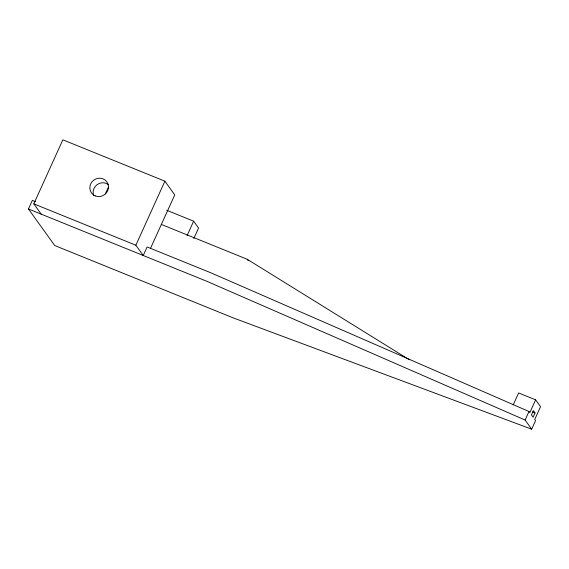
<?xml version="1.0" encoding="UTF-8"?>
<svg xmlns="http://www.w3.org/2000/svg" width="569" height="569" viewBox="0 0 569 569"><rect width="100%" height="100%" fill="white"/><g stroke="black" fill="none" stroke-linecap="round" stroke-linejoin="round"><path stroke-width="0.85" d="M513.174 404.95L518.615 392.944L535.621 399.843L540.55 406.693L534.739 419.502L535.564 420.647L531.688 429.182L233.297 317.922L54.724 245.524L28.45 208.965L32.326 200.423L35.513 201.718M41.203 214.136L33.813 203.851L62.86 139.818L164.903 181.184L174.754 194.897L150.678 247.984M105.322 193.937L108.245 187.507M535.621 399.843L529.817 412.646L528.992 411.508L210.893 272.821L147.115 246.967L143.246 255.502L135.856 245.225L164.903 181.184M187.073 235.651L193.638 221.177L166.66 210.238M193.823 238.489L198.567 228.034L193.638 221.177M531.688 429.182L525.123 420.043L528.992 411.508M535.038 412.952L533.096 417.219L531.453 414.929L533.395 410.662L535.038 412.952L532.605 411.963M161.553 224.527L247.202 259.258L409.388 359.786M33.813 203.851L135.856 245.225M28.45 208.965L207.024 281.363L525.123 420.043M247.202 259.258L248.191 260.63M93.7 195.558A9.488 9.061 -35.7 0 1 97.029 184.705A9.488 9.061 -35.7 0 1 108.395 184.605M95.3 195.928A9.488 9.061 -35.7 0 0 108.473 186.106A9.488 9.061 -35.7 0 0 93.743 180.131A9.488 9.061 -35.7 0 0 95.3 195.928"/></g></svg>
